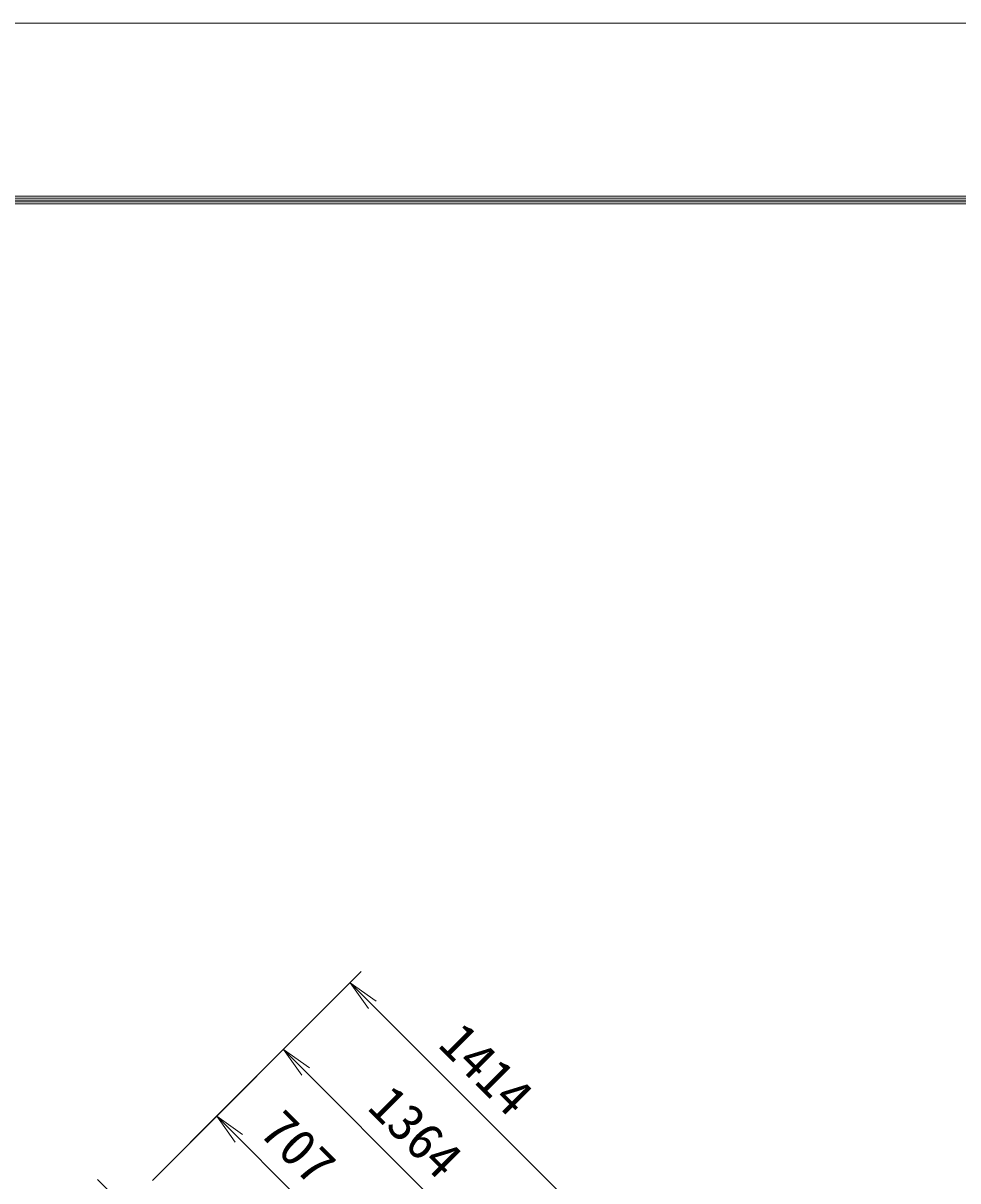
# Model space of a CAD drawing. Units: millimetres at full size. Extents: x -14700 to 14700, y -10395 to 10395.
# Drawn here: x -1014 to 3149, y 5240 to 10395 of the extents above; entities that cross this region are included whole.
import ezdxf
from ezdxf.enums import TextEntityAlignment as Align

# ---------------------------------------------------------------- set-up
doc = ezdxf.new("R2010")
doc.units = ezdxf.units.MM
doc.header["$LTSCALE"] = 40
doc.linetypes.add('USER1', pattern=[50.8, 31.75, -6.35, 6.35, -6.35])
for name, color, linetype, lineweight in [('0-0_D-BMK', 2, 'USER1', 13), ('0-2_D-STR-DIM', 7, 'Continuous', 13), ('0-6_0', 7, 'Continuous', 18), ('0-C_D-TTL', 7, 'Continuous', 18)]:
    doc.layers.add(name, color=color, linetype=linetype, lineweight=lineweight)
doc.styles.add('ＭＳ ゴシック', font='')
doc.styles.get('ＭＳ ゴシック').set_extended_font_data('MS Gothic')

# ---------------------------------------------------------------- blocks, each defined once
blk = doc.blocks.new('_Open')
at = {"layer": '0-6_0'}
blk.add_line((-40, 6.67), (0, 0), dxfattribs=at)
blk.add_lwpolyline([(-40, -6.67), (0, 0), (-40, 0)], dxfattribs=at)

msp = doc.modelspace()

# ---------------------------------------------------------------- linework, layer by layer
at = {"layer": '0-0_D-BMK'}
msp.add_line((470.52, 4092.69), (-683.07, 5246.28), dxfattribs=at)
at = {"layer": '0-2_D-STR-DIM'}
for p, q in [((-438.41, 5242.04), (491.43, 6171.89)), ((441.93, 6122.39), (1441.78, 5122.54)), ((-438.41, 5242.04), (194.45, 5874.9)), ((144.95, 5825.4), (1109.44, 4860.91)), ((-438.41, 5242.04), (-102.54, 5577.92)), ((-152.04, 5528.42), (347.89, 5028.49))]:
    msp.add_line(p, q, dxfattribs=at)
at = {"layer": '0-C_D-TTL', "color": 2}
msp.add_lwpolyline([(-14700, 10395), (14700, 10395), (14700, -10395), (-14700, -10395)], close=True, dxfattribs=at)
at = {"layer": '0-C_D-TTL'}
for points in [[(-13755, 9625), (13755, 9625), (13755, -9625), (-13755, -9625)], [(-13746.25, 9616.25), (13746.25, 9616.25), (13746.25, -9616.25), (-13746.25, -9616.25)], [(-13737.5, 9607.5), (13737.5, 9607.5), (13737.5, -9607.5), (-13737.5, -9607.5)], [(-13728.75, 9598.75), (13728.75, 9598.75), (13728.75, -9598.75), (-13728.75, -9598.75)], [(-13720, 9590), (13720, 9590), (13720, -9590), (-13720, -9590)]]:
    msp.add_lwpolyline(points, close=True, dxfattribs=at)

# ---------------------------------------------------------------- block references
at = {"layer": '0-2_D-STR-DIM', "xscale": 3.5, "yscale": 3.5, "rotation": 135}
for p in [(441.93, 6122.39), (144.95, 5825.4), (-152.04, 5528.42)]:
    msp.add_blockref('_Open', p, dxfattribs=at)

# ---------------------------------------------------------------- texts
at = {"layer": '0-2_D-STR-DIM', "style": 'ＭＳ ゴシック'}
for s, p in [('1414', (792.63, 5805.09)), ('1364', (477.97, 5525.79)), ('707', (-5.7, 5415.48))]:
    msp.add_text(s, height=168.3, rotation=315, dxfattribs=at).set_placement(p, align=Align.BOTTOM_LEFT)

doc.saveas('drawing.dxf')
